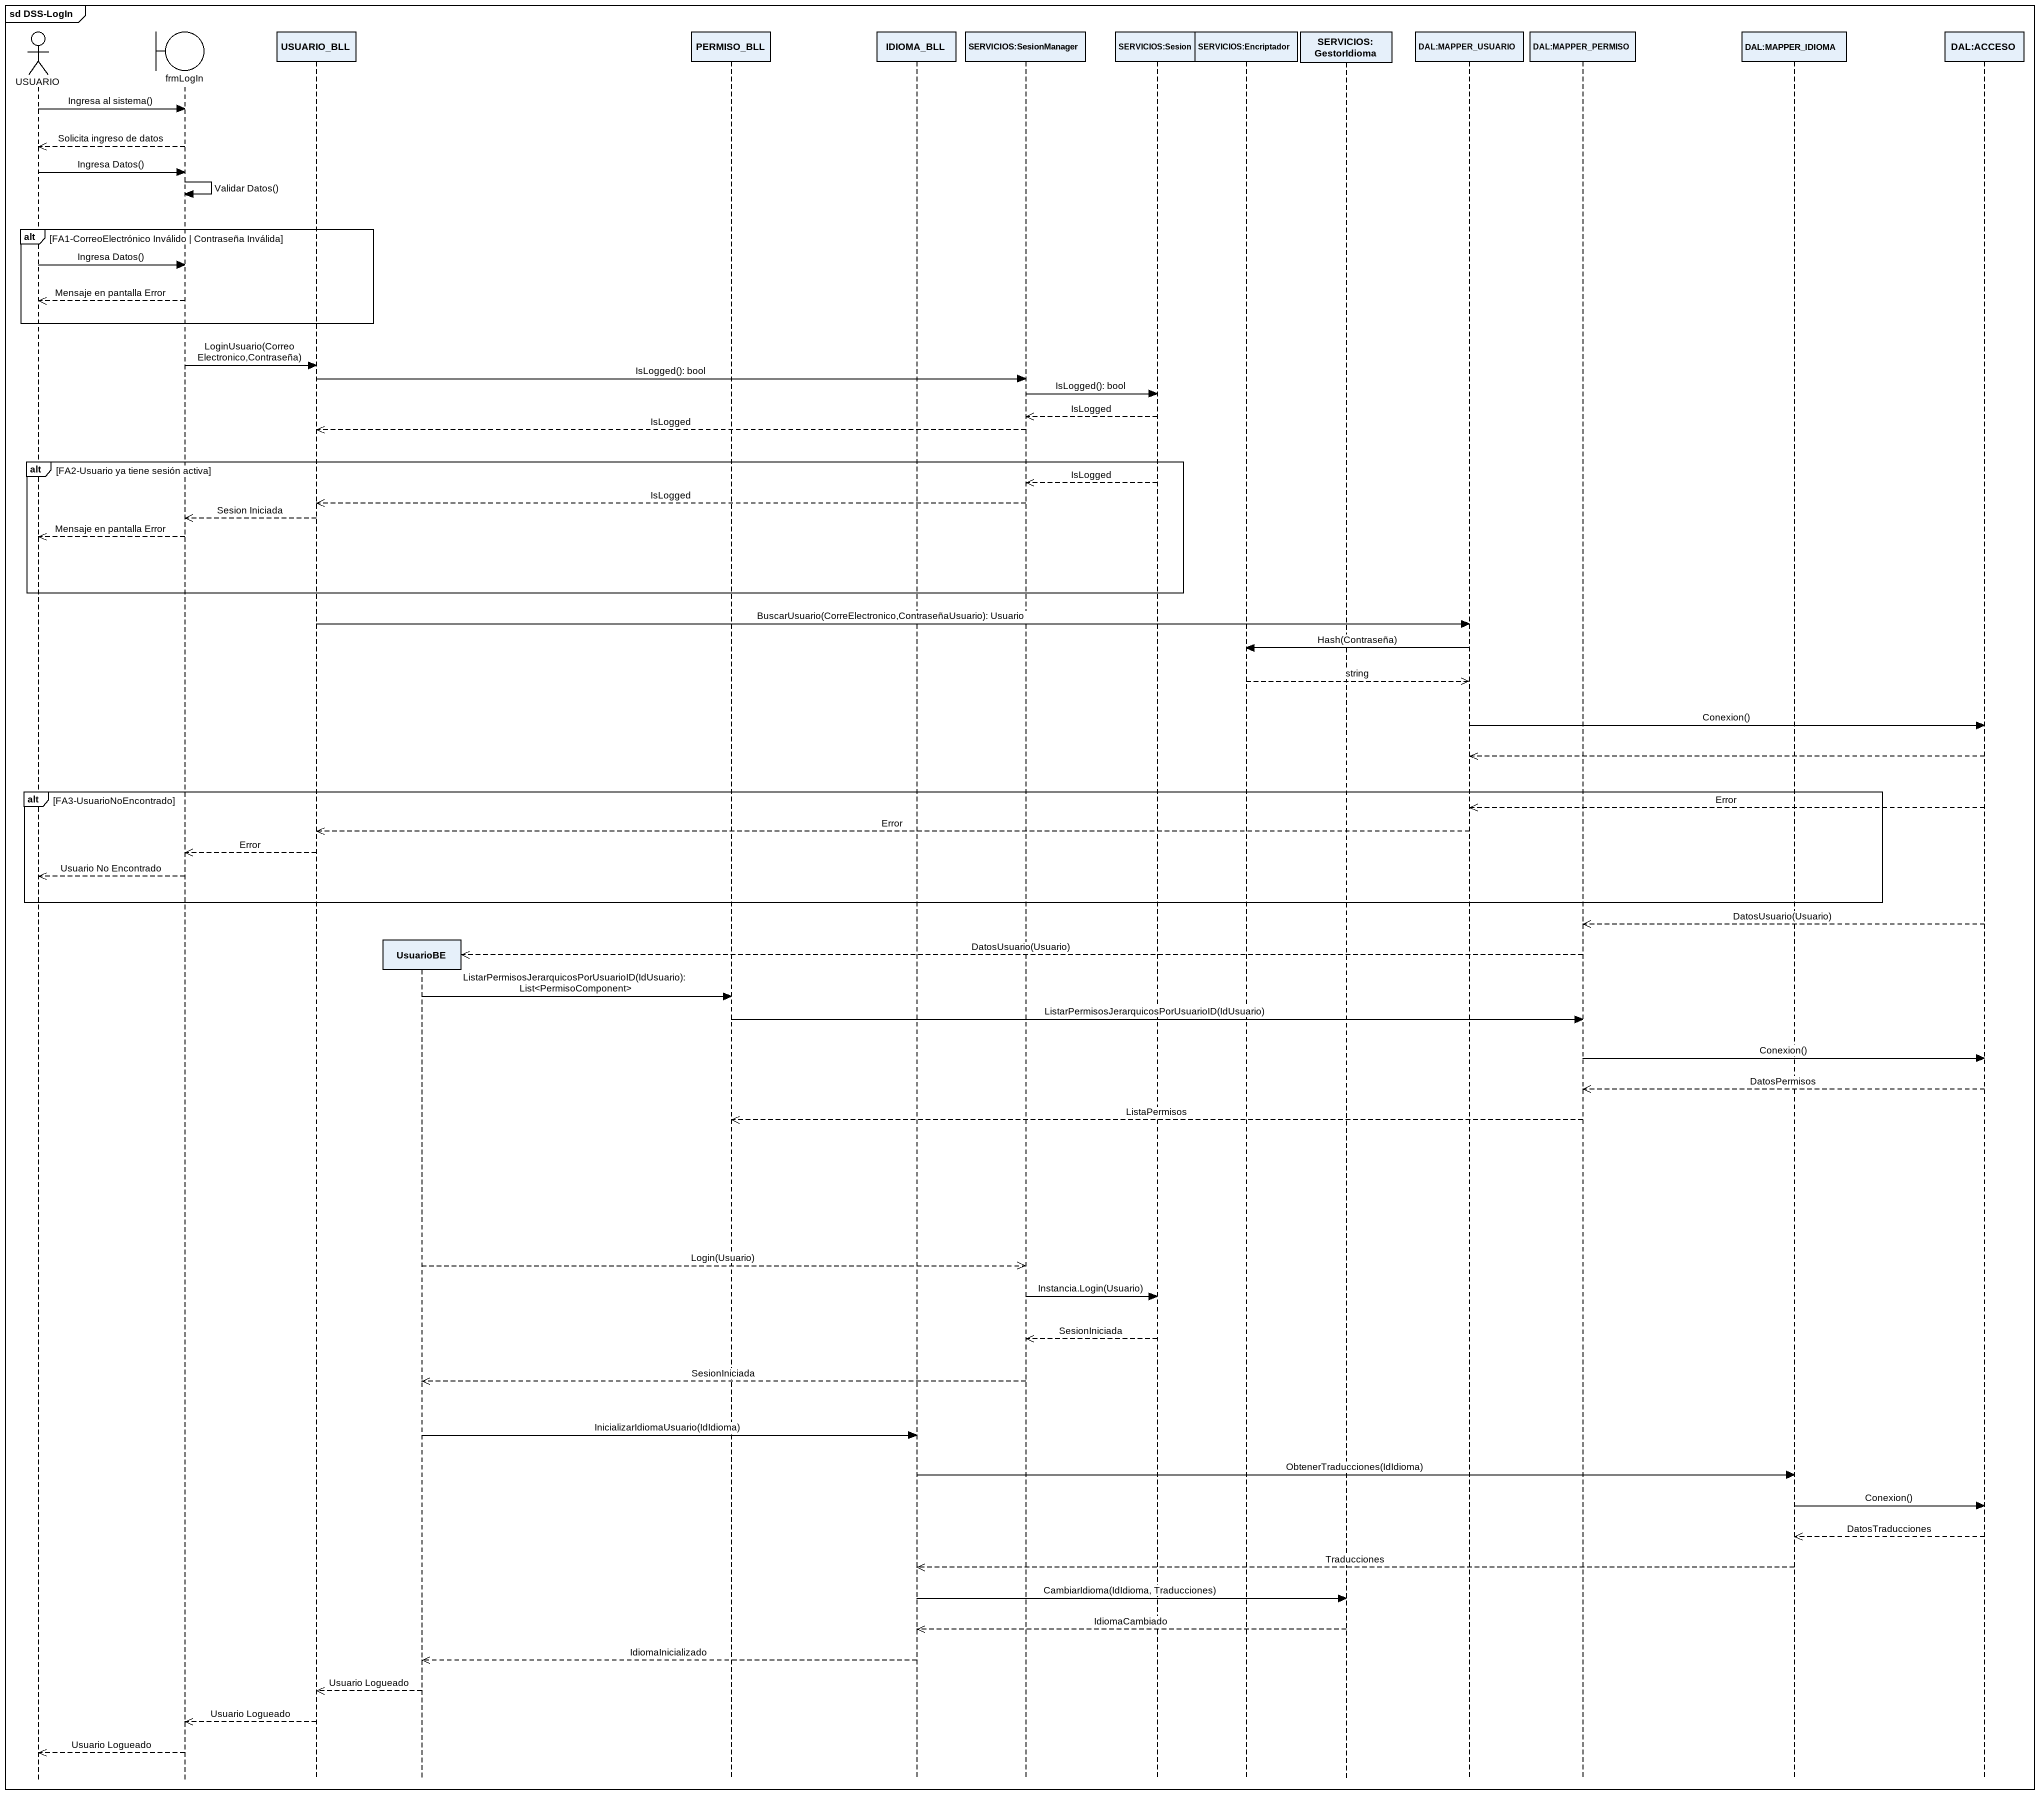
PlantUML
@startuml
mainframe sd DSS-LogIn
hide footbox
actor USUARIO
boundary frmLogIn
participant USUARIO_BLL
participant UsuarioBE
participant PERMISO_BLL
participant IDIOMA_BLL
participant "SERVICIOS:SesionManager" as SERVICIOS_SesionManager
participant "SERVICIOS:Sesion" as SERVICIOS_Sesion
participant "SERVICIOS:Encriptador" as SERVICIOS_Encriptador
participant "SERVICIOS:GestorIdioma" as SERVICIOS_GestorIdioma
participant "DAL:MAPPER_USUARIO" as DAL_MAPPER_USUARIO
participant "DAL:MAPPER_PERMISO" as DAL_MAPPER_PERMISO
participant "DAL:MAPPER_IDIOMA" as DAL_MAPPER_IDIOMA
participant "DAL:ACCESO" as DAL_ACCESO

USUARIO -> frmLogIn : Ingresa al sistema()
frmLogIn -->> USUARIO : Solicita ingreso de datos
USUARIO -> frmLogIn : Ingresa Datos()
frmLogIn -> frmLogIn : Validar Datos()
alt FA1-CorreoElectrónico Inválido | Contraseña Inválida
  USUARIO -> frmLogIn : Ingresa Datos()
  frmLogIn -->> USUARIO : Mensaje en pantalla Error
end
frmLogIn -> USUARIO_BLL : LoginUsuario(CorreoElectronico,Contraseña)
USUARIO_BLL -> SERVICIOS_SesionManager : IsLogged(): bool
SERVICIOS_SesionManager -> SERVICIOS_Sesion : IsLogged(): bool
SERVICIOS_Sesion -->> SERVICIOS_SesionManager : IsLogged
SERVICIOS_SesionManager -->> USUARIO_BLL : IsLogged
alt FA2-Usuario ya tiene sesión activa
  SERVICIOS_Sesion -->> SERVICIOS_SesionManager : IsLogged
  SERVICIOS_SesionManager -->> USUARIO_BLL : IsLogged
  USUARIO_BLL -->> frmLogIn : Sesion Iniciada
  frmLogIn -->> USUARIO : Mensaje en pantalla Error
end
USUARIO_BLL -> DAL_MAPPER_USUARIO : BuscarUsuario(CorreElectronico,ContraseñaUsuario): Usuario
DAL_MAPPER_USUARIO -> SERVICIOS_Encriptador : Hash(Contraseña)
SERVICIOS_Encriptador -->> DAL_MAPPER_USUARIO : string
DAL_MAPPER_USUARIO -> DAL_ACCESO : Conexion()
DAL_ACCESO -->> DAL_MAPPER_USUARIO
alt FA3-UsuarioNoEncontrado
  DAL_ACCESO -->> DAL_MAPPER_USUARIO : Error
  DAL_MAPPER_USUARIO -->> USUARIO_BLL : Error
  USUARIO_BLL -->> frmLogIn : Error
  frmLogIn -->> USUARIO : Usuario No Encontrado
end
DAL_ACCESO -->> DAL_MAPPER_PERMISO : DatosUsuario(Usuario)
DAL_MAPPER_PERMISO -->> UsuarioBE ** : DatosUsuario(Usuario)
UsuarioBE -> PERMISO_BLL : ListarPermisosJerarquicosPorUsuarioID(IdUsuario): List<PermisoComponent>
PERMISO_BLL -> DAL_MAPPER_PERMISO : ListarPermisosJerarquicosPorUsuarioID(IdUsuario)
DAL_MAPPER_PERMISO -> DAL_ACCESO : Conexion()
DAL_ACCESO -->> DAL_MAPPER_PERMISO : DatosPermisos
DAL_MAPPER_PERMISO -->> PERMISO_BLL : ListaPermisos
UsuarioBE -->> SERVICIOS_SesionManager : Login(Usuario)
SERVICIOS_SesionManager -> SERVICIOS_Sesion : Instancia.Login(Usuario)
SERVICIOS_Sesion -->> SERVICIOS_SesionManager : SesionIniciada
SERVICIOS_SesionManager -->> UsuarioBE : SesionIniciada
UsuarioBE -> IDIOMA_BLL : InicializarIdiomaUsuario(IdIdioma)
IDIOMA_BLL -> DAL_MAPPER_IDIOMA : ObtenerTraducciones(IdIdioma)
DAL_MAPPER_IDIOMA -> DAL_ACCESO : Conexion()
DAL_ACCESO -->> DAL_MAPPER_IDIOMA : DatosTraducciones
DAL_MAPPER_IDIOMA -->> IDIOMA_BLL : Traducciones
IDIOMA_BLL -> SERVICIOS_GestorIdioma : CambiarIdioma(IdIdioma, Traducciones)
SERVICIOS_GestorIdioma -->> IDIOMA_BLL : IdiomaCambiado
IDIOMA_BLL -->> UsuarioBE : IdiomaInicializado
UsuarioBE -->> USUARIO_BLL : Usuario Logueado
USUARIO_BLL -->> frmLogIn : Usuario Logueado
frmLogIn -->> USUARIO : Usuario Logueado
@enduml
